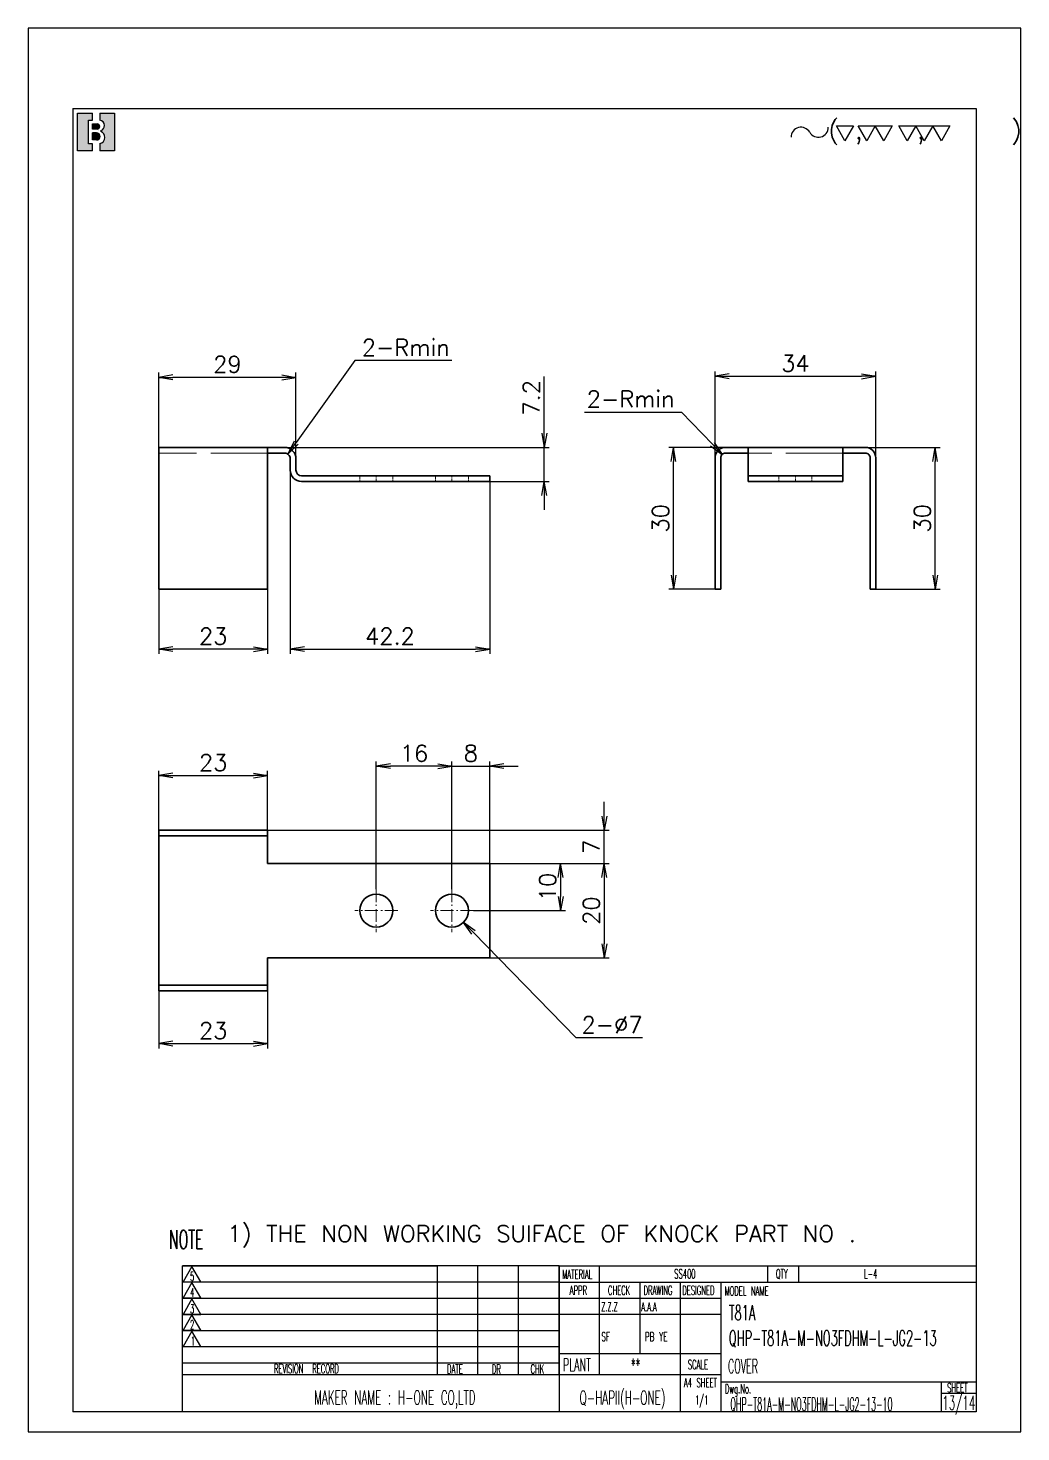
# Model space of a CAD drawing. Header units: inches. Extents: x 26 to 3258, y 12 to 621.
# Drawn here: x 248 to 458, y 17.9 to 314.9 of the extents above; entities that cross this region are included whole.
import ezdxf

# ---------------------------------------------------------------- set-up
doc = ezdxf.new("R2010")
doc.units = ezdxf.units.IN
doc.header["$MEASUREMENT"] = 0
for name, pattern in [('AM_ISO02W050', [7.5, 6, -1.5]), ('AM_ISO08W050', [18, 12, -1.5, 3, -1.5]), ('DASHDOT', [18.5, 12, -3, 0.5, -3]), ('DASHED', [15, 12, -3])]:
    doc.linetypes.add(name, pattern=pattern)
doc.layers.add('AM_7', color=2, linetype='AM_ISO08W050', lineweight=25)
doc.layers.add('AM_HID', color=1, linetype='AM_ISO02W050', lineweight=25)
doc.layers.add('title_frame', color=7, linetype='Continuous')
doc.layers.add('word_dim', color=253, linetype='Continuous')
doc.styles.add('MX_NOTE_STANDARD', font='txt.shx', dxfattribs={"bigfont": 'bigfont.shx'})
doc.styles.get("Standard").update_dxf_attribs({"font": 'txt', "bigfont": 'gbcbig.shx'})
doc.dimstyles.new('STANDARD 1-1', dxfattribs={"dimtxt": 3.5, "dimasz": 3, "dimexe": 1, "dimexo": 0, "dimgap": 1, "dimtad": 3, "dimdsep": 46, "dimtxsty": 'Standard', "dimblk1": 'OPEN', "dimblk2": 'OPEN', "dimsah": 1, "dimcen": 0, "dimclrd": 256, "dimclre": 256, "dimclrt": 3, "dimazin": 2, "dimtfac": 1, "dimtmove": 0, "dimatfit": 3, "dimldrblk": 'OPEN', "dimfxl": 0, "dimtolj": 1, "dimlwd": 25, "dimlwe": 25, "dimarcsym": 0})
doc.dimstyles.new('STANDARD 1-1$3', dxfattribs={"dimtxt": 3.5, "dimasz": 3, "dimexe": 1, "dimexo": 0, "dimgap": 1, "dimtad": 3, "dimtoh": 1, "dimdsep": 46, "dimtxsty": 'Standard', "dimblk1": 'OPEN', "dimblk2": 'OPEN', "dimsah": 1, "dimcen": 0, "dimclrd": 256, "dimclre": 256, "dimclrt": 3, "dimazin": 2, "dimtfac": 1, "dimtofl": 0, "dimtmove": 0, "dimatfit": 3, "dimldrblk": 'OPEN', "dimfxl": 0, "dimtolj": 1, "dimlwd": 25, "dimlwe": 25, "dimarcsym": 0})
doc.dimstyles.new('STANDARD 1-1$4', dxfattribs={"dimtxt": 3.5, "dimasz": 3, "dimexe": 1, "dimexo": 0, "dimgap": 1, "dimtad": 3, "dimtoh": 1, "dimdsep": 46, "dimtxsty": 'Standard', "dimblk1": 'OPEN', "dimblk2": 'OPEN', "dimsah": 1, "dimcen": 0, "dimclrd": 256, "dimclre": 256, "dimclrt": 3, "dimazin": 2, "dimtfac": 1, "dimtofl": 0, "dimtmove": 0, "dimatfit": 3, "dimldrblk": 'OPEN', "dimfxl": 0, "dimtolj": 1, "dimlwd": 25, "dimlwe": 25, "dimarcsym": 0})

# ---------------------------------------------------------------- blocks, each defined once
blk = doc.blocks.new('B\\M+18B40\\M+196A7\\M+100CF\\M+100B0\\M+100B8')
blk.add_hatch(color=1).paths.add_polyline_path([(0.3999999986702711, 0.8149999997779807), (0.3999999986702711, 0.9999999997779806), (-1.3297288e-09, 0.9999999997779806), (-1.3297288e-09, -2.220193e-10), (0.3999999986702711, -2.220193e-10), (0.3999999986702711, 0.1849999997779807), (0.2999999986702711, 0.1849999997779807), (0.2999999986702711, 0.8149999997779807)])
h = blk.add_hatch(color=1)
edge = h.paths.add_edge_path()
edge.add_line((0.5999999986702714, 0.9999999997779806), (0.5999999986702718, 0.8142220507965398))
edge.add_arc((0.5849999986702712, 0.6699999997779816), 0.1449999999999991, -5.115907697472721e-13, 84.06222754839428, ccw=False)
edge.add_arc((0.5849999986702707, 0.6699999997779802), 0.1449999999999993, -69.82872865353448, 1.1368683772161603e-13, ccw=False)
edge.add_line((0.6349999986702715, 0.5338934238898192), (0.6349999986702711, 0.5120827805020305))
edge.add_arc((0.5699999986702688, 0.3549999997779789), 0.1700000000000021, 3.979039320256561e-13, 67.5204943905955, ccw=False)
edge.add_arc((0.5699999986702724, 0.3549999997779802), 0.1699999999999993, -79.83575137827683, 0, ccw=False)
edge.add_line((0.5999999986702714, 0.1876679944711657), (0.5999999986702714, -2.220192918400699e-10))
edge.add_line((0.5999999986702714, -2.220193e-10), (0.9999999986702712, -2.220193e-10))
edge.add_line((0.9999999986702712, -2.220193e-10), (0.9999999986702712, 0.9999999997779806))
edge.add_line((0.9999999986702712, 0.9999999997779806), (0.5999999986702714, 0.9999999997779806))
h = blk.add_hatch(color=1)
edge = h.paths.add_edge_path()
edge.add_arc((0.5299999986702706, 0.6449999997779808), 0.07, 359.9999999999989, 450)
edge.add_line((0.5299999986702706, 0.7149999997779806), (0.3999999986702711, 0.7149999997779806))
edge.add_line((0.3999999986702711, 0.7149999997779806), (0.3999999986702711, 0.5749999997779809))
edge.add_line((0.3999999986702711, 0.5749999997779809), (0.5299999986702701, 0.5749999997779809))
edge.add_arc((0.5299999986702701, 0.6449999997779808), 0.07, 270, 359.9999999999999)
h = blk.add_hatch(color=1)
edge = h.paths.add_edge_path()
edge.add_arc((0.5149999986702705, 0.3799999997779802), 0.095, 1.018e-13, 90)
edge.add_line((0.5149999986702705, 0.4749999997779804), (0.3999999986702711, 0.4749999997779808))
edge.add_line((0.3999999986702711, 0.4749999997779808), (0.3999999986702711, 0.2849999997779809))
edge.add_line((0.3999999986702711, 0.2849999997779809), (0.5149999986702718, 0.2849999997779809))
edge.add_arc((0.5149999986702718, 0.379999999777981), 0.095, 270, 360.0000000000003)
at = {"color": 1}
for p, q in [((-1.3297288e-09, -2.220193e-10), (-1.3297288e-09, 0.9999999997779806)), ((-1.3297288e-09, 0.9999999997779806), (0.3999999986702711, 0.9999999997779806)), ((0.2999999986702711, 0.8149999997779807), (0.3999999986702711, 0.8149999997779807)), ((0.2999999986702711, 0.1849999997779807), (0.2999999986702711, 0.8149999997779807)), ((0.3999999986702711, 0.8149999997779807), (0.3999999986702711, 0.9999999997779806)), ((0.5999999986702714, 0.9999999997779806), (0.5999999986702718, 0.8142220507965398)), ((0.5999999986702714, 0.9999999997779806), (0.9999999986702712, 0.9999999997779806)), ((0.9999999986702712, 0.9999999997779806), (0.9999999986702712, -2.220193e-10)), ((0.3999999986702711, 0.7149999997779806), (0.5299999986702706, 0.7149999997779806)), ((0.3999999986702711, 0.5749999997779809), (0.3999999986702711, 0.7149999997779806)), ((0.5299999986702701, 0.5749999997779809), (0.3999999986702711, 0.5749999997779809)), ((0.5149999986702705, 0.4749999997779804), (0.3999999986702711, 0.4749999997779808)), ((0.3999999986702711, 0.2849999997779809), (0.3999999986702711, 0.4749999997779808)), ((0.5699999986702711, 0.5249999997779802), (0.5699999986702716, 0.5249999997779807)), ((0.5999999986702705, 0.6449999997779794), (0.59999999867027, 0.6449999997779803)), ((0.6099999986702707, 0.3799999997779806), (0.609999998670272, 0.3799999997779815)), ((0.6349999986702715, 0.5338934238898192), (0.6349999986702711, 0.5120827805020305)), ((0.7299999986702704, 0.6699999997779807), (0.7299999986702704, 0.6699999997779802)), ((0.3999999986702711, 0.1849999997779807), (0.2999999986702711, 0.1849999997779807)), ((0.5149999986702718, 0.2849999997779809), (0.3999999986702711, 0.2849999997779809)), ((0.3999999986702711, -2.220193e-10), (0.3999999986702711, 0.1849999997779807)), ((0.5999999986702714, 0.1876679944711657), (0.5999999986702714, -2.220193e-10)), ((0.739999998670271, 0.3549999997779802), (0.739999998670271, 0.3549999997779802)), ((0.3999999986702711, -2.220193e-10), (-1.3297288e-09, -2.220193e-10)), ((0.9999999986702712, -2.220193e-10), (0.5999999986702714, -2.220193e-10))]:
    blk.add_line(p, q, dxfattribs=at)
for centre, radius, start, end in [((0.5849999986702712, 0.6699999997779816), 0.1449999999999991, 359.9999999999995, 84.06222754839432), ((0.5149999986702705, 0.3799999997779802), 0.095, 1.018e-13, 90), ((0.5149999986702718, 0.379999999777981), 0.095, 270, 2.799e-13), ((0.5299999986702706, 0.6449999997779808), 0.07, 359.9999999999989, 90), ((0.5299999986702701, 0.6449999997779808), 0.07, 270, 359.9999999999999), ((0.5849999986702707, 0.6699999997779802), 0.1449999999999993, 290.1712713464655, 1.781e-13), ((0.5699999986702688, 0.3549999997779789), 0.1700000000000021, 4.58e-13, 67.52049439059552), ((0.5699999986702724, 0.3549999997779802), 0.1699999999999993, 280.1642486217232, 0)]:
    blk.add_arc(centre, radius, start, end, dxfattribs=at)
blk.add_attdef('B機密ﾏｰｸ', (-0.0857467348302255, 1.074949466596297), '', height=0.2)
blk = doc.blocks.new('shiage0')
at = {"layer": 'word_dim', "color": 3, "linetype": 'Continuous'}
for centre, radius, start, end in [((1.687489685469927, 1.849274192977646e-05), 1.687500000000015, 29.99999999999973, 180), ((4.610325423242443, 1.68751849274193), 1.6875, 209.9999999999997, 0)]:
    blk.add_arc(centre, radius, start, end, dxfattribs=at)
blk = doc.blocks.new('_Open')
at = {"color": 0, "lineweight": -2}
for p, q in [((-1, 0.1666666666666667), (0, 0)), ((-1, -0.1666666666666667), (0, 0)), ((0, 0), (-1, 0))]:
    blk.add_line(p, q, dxfattribs=at)
blk = doc.blocks.new('*D80')
at = {"layer": 'DEFPOINTS', "color": 0, "ltscale": 2}
for p in [(384.5015998056861, 226.1888164562382), (395.476610427746, 226.1888164562382), (393.276659255871, 196.1888164562382)]:
    blk.add_point(p, dxfattribs=at)
at = {"layer": 'word_dim', "lineweight": 25, "ltscale": 2}
for p, q in [((395.476610427746, 226.1888164562382), (383.5015998056861, 226.1888164562382)), ((384.5015998056861, 199.1888164562382), (384.5015998056861, 223.1888164562382)), ((393.276659255871, 196.1888164562382), (383.5015998056861, 196.1888164562382))]:
    blk.add_line(p, q, dxfattribs=at)
at = {"layer": 'word_dim', "lineweight": 25, "ltscale": 2, "xscale": 3, "yscale": 3, "zscale": 3}
for p, rotation in [((384.5015998056861, 226.1888164562382), 90), ((384.5015998056861, 196.1888164562382), 270)]:
    blk.add_blockref('_Open', p, dxfattribs=dict(at, rotation=rotation))
at = {"layer": 'word_dim', "color": 3, "ltscale": 2, "insert": (381.751599805686, 211.1888164562383), "char_height": 3.5, "attachment_point": 5, "rotation": 90}
blk.add_mtext('\\A1;30', dxfattribs=at)
blk = doc.blocks.new('*D81')
at = {"layer": 'DEFPOINTS', "color": 0, "ltscale": 2}
for p in [(425.0767079878369, 226.1888042492041), (439.8612597876581, 226.1888042492041), (427.276659255871, 196.1888164562382)]:
    blk.add_point(p, dxfattribs=at)
at = {"layer": 'word_dim', "lineweight": 25, "ltscale": 2}
for p, q in [((425.0767079878369, 226.1888042492041), (440.8612597876581, 226.1888042492041)), ((439.8612597876581, 199.1888164562382), (439.8612597876581, 223.1888042492041)), ((427.276659255871, 196.1888164562382), (440.8612597876581, 196.1888164562382))]:
    blk.add_line(p, q, dxfattribs=at)
at = {"layer": 'word_dim', "lineweight": 25, "ltscale": 2, "xscale": 3, "yscale": 3, "zscale": 3}
for p, rotation in [((439.8612597876581, 226.1888042492041), 90), ((439.8612597876581, 196.1888164562382), 270)]:
    blk.add_blockref('_Open', p, dxfattribs=dict(at, rotation=rotation))
at = {"layer": 'word_dim', "color": 3, "ltscale": 2, "insert": (437.1112597876581, 211.1888103527212), "char_height": 3.5, "attachment_point": 5, "rotation": 90}
blk.add_mtext('\\A1;30', dxfattribs=at)
blk = doc.blocks.new('*D82')
at = {"layer": 'DEFPOINTS', "color": 0, "ltscale": 2}
for p in [(427.2767080840076, 241.2315457948111), (393.276659255871, 223.988804249207), (427.2767080840076, 223.9888042495853)]:
    blk.add_point(p, dxfattribs=at)
at = {"layer": 'word_dim', "lineweight": 25, "ltscale": 2}
for p, q in [((393.276659255871, 223.988804249207), (393.276659255871, 242.2315457948111)), ((396.276659255871, 241.2315457948111), (424.2767080840076, 241.2315457948111)), ((427.2767080840076, 223.9888042495853), (427.2767080840076, 242.2315457948111))]:
    blk.add_line(p, q, dxfattribs=at)
at = {"layer": 'word_dim', "lineweight": 25, "ltscale": 2, "xscale": 3, "yscale": 3, "zscale": 3, "rotation": 180}
blk.add_blockref('_Open', (393.276659255871, 241.2315457948111), dxfattribs=at)
at = {"layer": 'word_dim', "lineweight": 25, "ltscale": 2, "xscale": 3, "yscale": 3, "zscale": 3}
blk.add_blockref('_Open', (427.2767080840076, 241.2315457948111), dxfattribs=at)
at = {"layer": 'word_dim', "color": 3, "ltscale": 2, "insert": (410.2766836699393, 243.9815457948111), "char_height": 3.5, "attachment_point": 5}
blk.add_mtext('\\A1;34', dxfattribs=at)
blk = doc.blocks.new('*D83')
at = {"layer": 'DEFPOINTS', "color": 0, "ltscale": 2}
for p in [(394.7843740635672, 224.7104750995322), (395.4766104277751, 223.988804249207)]:
    blk.add_point(p, dxfattribs=at)
at = {"layer": 'word_dim', "lineweight": 25, "ltscale": 2}
for p, q in [((365.6792160451241, 233.6815318446011), (386.1792160451832, 233.6815318446011)), ((386.1792160451832, 233.6815318446011), (392.7076649710896, 226.8754876503552))]:
    blk.add_line(p, q, dxfattribs=at)
at = {"layer": 'word_dim', "lineweight": 25, "ltscale": 2, "xscale": 3, "yscale": 3, "zscale": 3, "rotation": 313.807398219854}
blk.add_blockref('_Open', (394.7843740635672, 224.7104750995322), dxfattribs=at)
at = {"layer": 'word_dim', "color": 3, "ltscale": 2, "insert": (375.4292160451241, 236.431531844601), "char_height": 3.5, "attachment_point": 5}
blk.add_mtext('\\A1;{\\Fromans,bigfont|c134;2-Rmin}', dxfattribs=at)
blk = doc.blocks.new('*D84')
at = {"layer": 'DEFPOINTS', "color": 0, "ltscale": 2}
for p in [(298.6248126719383, 145.1963994877273), (369.8582390304891, 145.1963994877273), (345.6248126719383, 138.1963994877273)]:
    blk.add_point(p, dxfattribs=at)
at = {"layer": 'word_dim', "lineweight": 25, "ltscale": 2}
for p, q in [((369.8582390304891, 148.1963994877273), (369.8582390304891, 151.1963994877273)), ((298.6248126719383, 145.1963994877273), (370.8582390304891, 145.1963994877273)), ((369.8582390304891, 138.1963994877273), (369.8582390304891, 145.1963994877273)), ((345.6248126719383, 138.1963994877273), (370.8582390304891, 138.1963994877273)), ((369.8582390304891, 135.1963994877273), (369.8582390304891, 132.1963994877273))]:
    blk.add_line(p, q, dxfattribs=at)
at = {"layer": 'word_dim', "lineweight": 25, "ltscale": 2, "xscale": 3, "yscale": 3, "zscale": 3}
for p, rotation in [((369.8582390304891, 145.1963994877273), 270), ((369.8582390304891, 138.1963994877273), 90)]:
    blk.add_blockref('_Open', p, dxfattribs=dict(at, rotation=rotation))
at = {"layer": 'word_dim', "color": 3, "ltscale": 2, "insert": (367.1082390304891, 141.6963994877273), "char_height": 3.5, "attachment_point": 5, "rotation": 90}
blk.add_mtext('\\A1;7', dxfattribs=at)
blk = doc.blocks.new('*D85')
at = {"layer": 'DEFPOINTS', "color": 0, "ltscale": 2}
for p in [(345.6248126719383, 138.1963994877273), (345.6248126719383, 118.1963994877273), (369.8582390304891, 118.1963994877273)]:
    blk.add_point(p, dxfattribs=at)
at = {"layer": 'word_dim', "lineweight": 25, "ltscale": 2}
for p, q in [((345.6248126719383, 138.1963994877273), (370.8582390304892, 138.1963994877273)), ((369.8582390304892, 135.1963994877273), (369.8582390304891, 121.1963994877273)), ((345.6248126719383, 118.1963994877273), (370.8582390304891, 118.1963994877273))]:
    blk.add_line(p, q, dxfattribs=at)
at = {"layer": 'word_dim', "lineweight": 25, "ltscale": 2, "xscale": 3, "yscale": 3, "zscale": 3}
for p, rotation in [((369.8582390304892, 138.1963994877273), 90), ((369.8582390304891, 118.1963994877273), 270)]:
    blk.add_blockref('_Open', p, dxfattribs=dict(at, rotation=rotation))
at = {"layer": 'word_dim', "color": 3, "ltscale": 2, "insert": (367.1082390304891, 128.1963994877273), "char_height": 3.5, "attachment_point": 5, "rotation": 90}
blk.add_mtext('\\A1;20', dxfattribs=at)
blk = doc.blocks.new('*D86')
at = {"layer": 'DEFPOINTS', "color": 0, "ltscale": 2}
for p in [(345.6248126719383, 138.1963994877273), (342.1748615000633, 128.1963994877273), (360.6221320384302, 128.1963994877273)]:
    blk.add_point(p, dxfattribs=at)
at = {"layer": 'word_dim', "lineweight": 25, "ltscale": 2}
for p, q in [((345.6248126719383, 138.1963994877273), (361.6221320384302, 138.1963994877273)), ((360.6221320384302, 135.1963994877273), (360.6221320384302, 131.1963994877273)), ((342.1748615000633, 128.1963994877273), (361.6221320384302, 128.1963994877273))]:
    blk.add_line(p, q, dxfattribs=at)
at = {"layer": 'word_dim', "lineweight": 25, "ltscale": 2, "xscale": 3, "yscale": 3, "zscale": 3}
for p, rotation in [((360.6221320384302, 138.1963994877273), 90), ((360.6221320384302, 128.1963994877273), 270)]:
    blk.add_blockref('_Open', p, dxfattribs=dict(at, rotation=rotation))
at = {"layer": 'word_dim', "color": 3, "ltscale": 2, "insert": (357.8721320384302, 133.1963994877273), "char_height": 3.5, "attachment_point": 5, "rotation": 90}
blk.add_mtext('\\A1;10', dxfattribs=at)
blk = doc.blocks.new('*D87')
at = {"layer": 'DEFPOINTS', "color": 0, "ltscale": 2}
for p in [(345.6248126719383, 158.7288614198891), (345.6248126719383, 138.1963994877273), (337.6248126719383, 132.746387280696)]:
    blk.add_point(p, dxfattribs=at)
at = {"layer": 'word_dim', "lineweight": 25, "ltscale": 2}
for p, q in [((334.6248126719383, 158.7288614198891), (331.6248126719383, 158.7288614198891)), ((337.6248126719383, 132.746387280696), (337.6248126719383, 159.7288614198891)), ((337.6248126719383, 158.7288614198891), (345.6248126719383, 158.7288614198891)), ((345.6248126719383, 138.1963994877273), (345.6248126719383, 159.7288614198891)), ((348.6248126719383, 158.7288614198891), (351.6248126719383, 158.7288614198891))]:
    blk.add_line(p, q, dxfattribs=at)
at = {"layer": 'word_dim', "lineweight": 25, "ltscale": 2, "xscale": 3, "yscale": 3, "zscale": 3}
blk.add_blockref('_Open', (337.6248126719383, 158.7288614198891), dxfattribs=at)
at = {"layer": 'word_dim', "lineweight": 25, "ltscale": 2, "xscale": 3, "yscale": 3, "zscale": 3, "rotation": 180}
blk.add_blockref('_Open', (345.6248126719383, 158.7288614198891), dxfattribs=at)
at = {"layer": 'word_dim', "color": 3, "ltscale": 2, "insert": (341.6248126719383, 161.4788614198891), "char_height": 3.5, "attachment_point": 5}
blk.add_mtext('\\A1;8', dxfattribs=at)
blk = doc.blocks.new('*D88')
at = {"layer": 'DEFPOINTS', "color": 0, "ltscale": 2}
for p in [(321.6248126719383, 158.7288614198891), (321.6248126719383, 132.746387280696), (337.6248126719383, 132.746387280696)]:
    blk.add_point(p, dxfattribs=at)
at = {"layer": 'word_dim', "lineweight": 25, "ltscale": 2}
for p, q in [((321.6248126719383, 132.746387280696), (321.6248126719383, 159.7288614198891)), ((334.6248126719383, 158.7288614198891), (324.6248126719383, 158.7288614198891)), ((337.6248126719383, 132.746387280696), (337.6248126719383, 159.7288614198891))]:
    blk.add_line(p, q, dxfattribs=at)
at = {"layer": 'word_dim', "lineweight": 25, "ltscale": 2, "xscale": 3, "yscale": 3, "zscale": 3, "rotation": 180}
blk.add_blockref('_Open', (321.6248126719383, 158.7288614198891), dxfattribs=at)
at = {"layer": 'word_dim', "lineweight": 25, "ltscale": 2, "xscale": 3, "yscale": 3, "zscale": 3}
blk.add_blockref('_Open', (337.6248126719383, 158.7288614198891), dxfattribs=at)
at = {"layer": 'word_dim', "color": 3, "ltscale": 2, "insert": (329.6248126719383, 161.4788614198891), "char_height": 3.5, "attachment_point": 5}
blk.add_mtext('\\A1;16', dxfattribs=at)
blk = doc.blocks.new('*D89')
at = {"layer": 'DEFPOINTS', "color": 0, "ltscale": 2}
for p in [(275.6248126719383, 196.1888164562382), (298.6248126719383, 196.1888164562382), (275.6248126719383, 183.4908777032082)]:
    blk.add_point(p, dxfattribs=at)
at = {"layer": 'word_dim', "lineweight": 25, "ltscale": 2}
for p, q in [((275.6248126719383, 196.1888164562382), (275.6248126719383, 182.4908777032082)), ((298.6248126719383, 196.1888164562382), (298.6248126719383, 182.4908777032082)), ((295.6248126719383, 183.4908777032082), (278.6248126719383, 183.4908777032082))]:
    blk.add_line(p, q, dxfattribs=at)
at = {"layer": 'word_dim', "lineweight": 25, "ltscale": 2, "xscale": 3, "yscale": 3, "zscale": 3, "rotation": 180}
blk.add_blockref('_Open', (275.6248126719383, 183.4908777032082), dxfattribs=at)
at = {"layer": 'word_dim', "lineweight": 25, "ltscale": 2, "xscale": 3, "yscale": 3, "zscale": 3}
blk.add_blockref('_Open', (298.6248126719383, 183.4908777032082), dxfattribs=at)
at = {"layer": 'word_dim', "color": 3, "ltscale": 2, "insert": (287.1248126719383, 186.2408777032082), "char_height": 3.5, "attachment_point": 5}
blk.add_mtext('\\A1;23', dxfattribs=at)
blk = doc.blocks.new('*D90')
at = {"layer": 'DEFPOINTS', "color": 0, "ltscale": 2}
for p in [(275.6248126719383, 241.0155190102209), (275.6248126719383, 226.1888164562382), (304.6248126719383, 223.7887920421757)]:
    blk.add_point(p, dxfattribs=at)
at = {"layer": 'word_dim', "lineweight": 25, "ltscale": 2}
for p, q in [((275.6248126719383, 226.1888164562382), (275.6248126719383, 242.0155190102209)), ((301.6248126719383, 241.0155190102209), (278.6248126719383, 241.0155190102209)), ((304.6248126719383, 223.7887920421757), (304.6248126719383, 242.0155190102209))]:
    blk.add_line(p, q, dxfattribs=at)
at = {"layer": 'word_dim', "lineweight": 25, "ltscale": 2, "xscale": 3, "yscale": 3, "zscale": 3, "rotation": 180}
blk.add_blockref('_Open', (275.6248126719383, 241.0155190102209), dxfattribs=at)
at = {"layer": 'word_dim', "lineweight": 25, "ltscale": 2, "xscale": 3, "yscale": 3, "zscale": 3}
blk.add_blockref('_Open', (304.6248126719383, 241.0155190102209), dxfattribs=at)
at = {"layer": 'word_dim', "color": 3, "ltscale": 2, "insert": (290.1248126719383, 243.7655190102209), "char_height": 3.5, "attachment_point": 5}
blk.add_mtext('\\A1;29', dxfattribs=at)
blk = doc.blocks.new('*D91')
at = {"layer": 'DEFPOINTS', "color": 0, "ltscale": 2}
for p in [(303.4247638438192, 221.3887979358673), (345.6248126719383, 218.988804249207), (345.6248126719383, 183.4908777032082)]:
    blk.add_point(p, dxfattribs=at)
at = {"layer": 'word_dim', "lineweight": 25, "ltscale": 2}
for p, q in [((303.4247638438192, 221.3887979358673), (303.4247638438192, 182.4908777032082)), ((345.6248126719383, 218.988804249207), (345.6248126719383, 182.4908777032082)), ((306.4247638438192, 183.4908777032082), (342.6248126719383, 183.4908777032082))]:
    blk.add_line(p, q, dxfattribs=at)
at = {"layer": 'word_dim', "lineweight": 25, "ltscale": 2, "xscale": 3, "yscale": 3, "zscale": 3, "rotation": 180}
blk.add_blockref('_Open', (303.4247638438192, 183.4908777032082), dxfattribs=at)
at = {"layer": 'word_dim', "lineweight": 25, "ltscale": 2, "xscale": 3, "yscale": 3, "zscale": 3}
blk.add_blockref('_Open', (345.6248126719383, 183.4908777032082), dxfattribs=at)
at = {"layer": 'word_dim', "color": 3, "ltscale": 2, "insert": (324.5247882578788, 186.2408777032082), "char_height": 3.5, "attachment_point": 5}
blk.add_mtext('\\A1;42.2', dxfattribs=at)
blk = doc.blocks.new('*D92')
at = {"layer": 'DEFPOINTS', "color": 0, "ltscale": 2}
for p in [(302.2247882578758, 226.1888164562382), (357.1646671999715, 226.1888164562382), (345.6248126719383, 218.988804249207)]:
    blk.add_point(p, dxfattribs=at)
at = {"layer": 'word_dim', "lineweight": 25, "ltscale": 2}
for p, q in [((357.1646671999715, 229.1888164562382), (357.1646671999715, 241.1888164562382)), ((302.2247882578758, 226.1888164562382), (358.1646671999715, 226.1888164562382)), ((357.1646671999715, 218.988804249207), (357.1646671999715, 226.1888164562382)), ((345.6248126719383, 218.988804249207), (358.1646671999715, 218.988804249207)), ((357.1646671999715, 215.988804249207), (357.1646671999715, 212.988804249207))]:
    blk.add_line(p, q, dxfattribs=at)
at = {"layer": 'word_dim', "lineweight": 25, "ltscale": 2, "xscale": 3, "yscale": 3, "zscale": 3}
for p, rotation in [((357.1646671999715, 226.1888164562382), 270), ((357.1646671999715, 218.988804249207), 90)]:
    blk.add_blockref('_Open', p, dxfattribs=dict(at, rotation=rotation))
at = {"layer": 'word_dim', "color": 3, "ltscale": 2, "insert": (354.4146671999715, 236.6888164562383), "char_height": 3.5, "attachment_point": 5, "rotation": 90}
blk.add_mtext('\\A1;7.2', dxfattribs=at)
blk = doc.blocks.new('*D93')
at = {"layer": 'DEFPOINTS', "color": 0, "ltscale": 2}
for p in [(302.2247882577312, 223.7887920421617), (302.9231433342165, 224.7646507344434)]:
    blk.add_point(p, dxfattribs=at)
at = {"layer": 'word_dim', "lineweight": 25, "ltscale": 2}
for p, q in [((317.1100292254953, 244.5889441055019), (304.6690310253362, 227.2042974650167)), ((337.6100292256397, 244.5889441055019), (317.1100292254953, 244.5889441055019))]:
    blk.add_line(p, q, dxfattribs=at)
at = {"layer": 'word_dim', "lineweight": 25, "ltscale": 2, "xscale": 3, "yscale": 3, "zscale": 3, "rotation": 234.4113023676771}
blk.add_blockref('_Open', (302.9231433342165, 224.7646507344434), dxfattribs=at)
at = {"layer": 'word_dim', "color": 3, "ltscale": 2, "insert": (327.8600292256397, 247.3389441055019), "char_height": 3.5, "attachment_point": 5}
blk.add_mtext('\\A1;{\\Fromans,bigfont|c134;2-Rmin}', dxfattribs=at)
blk = doc.blocks.new('*D94')
at = {"layer": 'DEFPOINTS', "color": 0, "ltscale": 2}
for p in [(298.6248126719383, 156.7586051570519), (275.6248126719383, 145.1963994877273), (298.6248126719383, 145.1963994877273)]:
    blk.add_point(p, dxfattribs=at)
at = {"layer": 'word_dim', "lineweight": 25, "ltscale": 2}
for p, q in [((275.6248126719383, 145.1963994877273), (275.6248126719383, 157.7586051570519)), ((298.6248126719383, 145.1963994877273), (298.6248126719383, 157.7586051570519)), ((278.6248126719383, 156.7586051570519), (295.6248126719383, 156.7586051570519))]:
    blk.add_line(p, q, dxfattribs=at)
at = {"layer": 'word_dim', "lineweight": 25, "ltscale": 2, "xscale": 3, "yscale": 3, "zscale": 3, "rotation": 180}
blk.add_blockref('_Open', (275.6248126719383, 156.7586051570519), dxfattribs=at)
at = {"layer": 'word_dim', "lineweight": 25, "ltscale": 2, "xscale": 3, "yscale": 3, "zscale": 3}
blk.add_blockref('_Open', (298.6248126719383, 156.7586051570519), dxfattribs=at)
at = {"layer": 'word_dim', "color": 3, "ltscale": 2, "insert": (287.1248126719383, 159.5086051570519), "char_height": 3.5, "attachment_point": 5}
blk.add_mtext('\\A1;23', dxfattribs=at)
blk = doc.blocks.new('*D95')
at = {"layer": 'DEFPOINTS', "color": 0, "ltscale": 2}
for p in [(275.6248126719383, 111.1963994877273), (298.6248126719383, 111.1963994877273), (298.6248126719383, 100.0512148793763)]:
    blk.add_point(p, dxfattribs=at)
at = {"layer": 'word_dim', "lineweight": 25, "ltscale": 2}
for p, q in [((275.6248126719383, 111.1963994877273), (275.6248126719383, 99.05121487937632)), ((298.6248126719383, 111.1963994877273), (298.6248126719383, 99.05121487937632)), ((278.6248126719383, 100.0512148793763), (295.6248126719383, 100.0512148793763))]:
    blk.add_line(p, q, dxfattribs=at)
at = {"layer": 'word_dim', "lineweight": 25, "ltscale": 2, "xscale": 3, "yscale": 3, "zscale": 3, "rotation": 180}
blk.add_blockref('_Open', (275.6248126719383, 100.0512148793763), dxfattribs=at)
at = {"layer": 'word_dim', "lineweight": 25, "ltscale": 2, "xscale": 3, "yscale": 3, "zscale": 3}
blk.add_blockref('_Open', (298.6248126719383, 100.0512148793763), dxfattribs=at)
at = {"layer": 'word_dim', "color": 3, "ltscale": 2, "insert": (287.1248126719383, 102.8012148793763), "char_height": 3.5, "attachment_point": 5}
blk.add_mtext('\\A1;23', dxfattribs=at)
blk = doc.blocks.new('*D96')
at = {"layer": 'DEFPOINTS', "color": 0, "ltscale": 2}
for p in [(335.1789382378574, 130.69993663592), (340.0706871060193, 125.6928623395047)]:
    blk.add_point(p, dxfattribs=at)
at = {"layer": 'word_dim', "lineweight": 25, "ltscale": 2}
for p, q in [((363.9026175809482, 101.2990821739636), (342.1671509066818, 123.5469733553045)), ((377.9026175812511, 101.2990821739635), (363.9026175809482, 101.2990821739636))]:
    blk.add_line(p, q, dxfattribs=at)
at = {"layer": 'word_dim', "lineweight": 25, "ltscale": 2, "xscale": 3, "yscale": 3, "zscale": 3, "rotation": 134.3325104139712}
blk.add_blockref('_Open', (340.0706871060193, 125.6928623395047), dxfattribs=at)
at = {"layer": 'word_dim', "color": 3, "ltscale": 2, "insert": (371.4859509145845, 104.0490821739635), "char_height": 3.5, "attachment_point": 5}
blk.add_mtext('\\A1;2-%%c7', dxfattribs=at)

msp = doc.modelspace()

# ---------------------------------------------------------------- linework, layer by layer
at = {"lineweight": 35}
for p, q in [((298.6248126719383, 226.1888164562382), (275.6248126719383, 226.1888164562382)), ((420.276659255871, 226.1888164562382), (400.276659255871, 226.1888164562382)), ((275.6248126719383, 223.988804249207), (275.6248126719383, 196.1888164562382)), ((298.6248126719383, 196.1888164562382), (298.6248126719383, 223.988804249207)), ((393.276659255871, 196.1888164562382), (393.276659255871, 223.988804249207)), ((394.476610427746, 223.988804249207), (394.476610427746, 196.1888164562382)), ((426.076708083996, 223.988804249207), (426.076708083996, 196.1888164562382)), ((427.276659255871, 223.988804249207), (427.276659255871, 196.1888164562382)), ((305.8247638438133, 220.1888164562382), (345.6248126719383, 220.1888164562382)), ((420.276659255871, 220.1888164562382), (400.276659255871, 220.1888164562382)), ((305.8247638438133, 218.988804249207), (345.6248126719383, 218.988804249207)), ((420.276659255871, 218.988804249207), (400.276659255871, 218.988804249207)), ((298.6248126719383, 196.1888164562382), (275.6248126719383, 196.1888164562382)), ((298.6248126719383, 145.1963994877273), (275.6248126719383, 145.1963994877273)), ((298.6248126719383, 143.996387280696), (275.6248126719383, 143.996387280696)), ((275.6248126719383, 113.3964116947585), (275.6248126719383, 142.996387280696)), ((305.8247638438133, 138.1963994877273), (345.6248126719383, 138.1963994877273)), ((345.6248126719383, 118.1963994877273), (345.6248126719383, 138.1963994877273)), ((305.8247638438133, 118.1963994877273), (345.6248126719383, 118.1963994877273)), ((298.6248126719383, 112.3964116947585), (275.6248126719383, 112.3964116947585)), ((275.6248126719383, 111.1963994877273), (298.6248126719383, 111.1963994877273))]:
    msp.add_line(p, q, dxfattribs=at)
at = {"lineweight": 35, "ltscale": 0.05500030517578125}
for p, q in [((275.6248126719383, 223.988804249207), (275.6248126719383, 226.1888164562382)), ((298.6248126719383, 226.1888164562382), (298.6248126719383, 223.988804249207))]:
    msp.add_line(p, q, dxfattribs=at)
at = {"lineweight": 35, "ltscale": 0.0899993896484375}
for p, q in [((298.6248126719383, 226.1888164562382), (302.2247882578758, 226.1888164562382)), ((298.6248126719383, 224.988804249207), (302.2247882578758, 224.988804249207)), ((298.6248126719383, 138.1963994877273), (302.2247882578758, 138.1963994877273)), ((298.6248126719383, 118.1963994877273), (302.2247882578758, 118.1963994877273))]:
    msp.add_line(p, q, dxfattribs=at)
at = {"lineweight": 35, "ltscale": 0.120001220703125}
for p, q in [((395.476610427746, 226.1888164562382), (400.276659255871, 226.1888164562382)), ((420.276659255871, 226.1888164562382), (425.076708083996, 226.1888164562382)), ((400.276659255871, 224.988804249207), (395.476610427746, 224.988804249207)), ((425.076708083996, 224.988804249207), (420.276659255871, 224.988804249207))]:
    msp.add_line(p, q, dxfattribs=at)
at = {"lineweight": 35, "ltscale": 0.0600006103515625}
for p, q in [((400.276659255871, 223.7887920421757), (400.276659255871, 226.1888164562382)), ((420.276659255871, 223.7887920421757), (420.276659255871, 226.1888164562382))]:
    msp.add_line(p, q, dxfattribs=at)
at = {"lineweight": 35, "ltscale": 0.05999984741210938}
for p, q in [((303.4248615000633, 223.7887920421757), (303.4248615000633, 221.3887981456914)), ((304.6248126719383, 223.7887920421757), (304.6248126719383, 221.3887981456914)), ((400.276659255871, 223.7887920421757), (400.276659255871, 221.3887981456914)), ((420.276659255871, 223.7887920421757), (420.276659255871, 221.3887981456914))]:
    msp.add_line(p, q, dxfattribs=at)
at = {"lineweight": 35, "ltscale": 0.03000030517578125}
for p, q in [((345.6248126719383, 220.1888164562382), (345.6248126719383, 218.988804249207)), ((400.276659255871, 220.1888164562382), (400.276659255871, 218.988804249207)), ((420.276659255871, 220.1888164562382), (420.276659255871, 218.988804249207)), ((275.6248126719383, 143.996387280696), (275.6248126719383, 145.1963994877273)), ((298.6248126719383, 143.996387280696), (298.6248126719383, 145.1963994877273)), ((275.6248126719383, 111.1963994877273), (275.6248126719383, 112.3964116947585)), ((298.6248126719383, 111.1963994877273), (298.6248126719383, 112.3964116947585))]:
    msp.add_line(p, q, dxfattribs=at)
at = {"lineweight": 35, "ltscale": 0.02999954223632812}
for p, q in [((400.276659255871, 220.1888164562382), (400.276659255871, 221.3887981456914)), ((420.276659255871, 220.1888164562382), (420.276659255871, 221.3887981456914))]:
    msp.add_line(p, q, dxfattribs=at)
at = {"lineweight": 35, "ltscale": 0.029998779296875}
for p, q in [((394.476610427746, 196.1888164562382), (393.276659255871, 196.1888164562382)), ((427.276659255871, 196.1888164562382), (426.076708083996, 196.1888164562382))]:
    msp.add_line(p, q, dxfattribs=at)
at = {"lineweight": 35, "ltscale": 0.025}
for p, q in [((275.6248126719383, 143.996387280696), (275.6248126719383, 142.996387280696)), ((298.6248126719383, 142.996387280696), (298.6248126719383, 143.996387280696)), ((275.6248126719383, 112.3964116947585), (275.6248126719383, 113.3964116947585)), ((298.6248126719383, 113.3964116947585), (298.6248126719383, 112.3964116947585))]:
    msp.add_line(p, q, dxfattribs=at)
at = {"lineweight": 35, "ltscale": 0.1199996948242188}
for p, q in [((298.6248126719383, 138.1963994877273), (298.6248126719383, 142.996387280696)), ((298.6248126719383, 113.3964116947585), (298.6248126719383, 118.1963994877273))]:
    msp.add_line(p, q, dxfattribs=at)
at = {"lineweight": 35, "ltscale": 0.0300018310546875}
for p, q in [((302.2247882578758, 138.1963994877273), (303.4248615000633, 138.1963994877273)), ((302.2247882578758, 118.1963994877273), (303.4248615000633, 118.1963994877273))]:
    msp.add_line(p, q, dxfattribs=at)
at = {"lineweight": 35, "ltscale": 0.05999755859375}
for p, q in [((303.4248615000633, 138.1963994877273), (305.8247638438133, 138.1963994877273)), ((303.4248615000633, 118.1963994877273), (305.8247638438133, 118.1963994877273))]:
    msp.add_line(p, q, dxfattribs=at)
at = {"lineweight": 35}
for centre in [(321.6248126719383, 128.1963994877273), (337.6248126719383, 128.1963994877273)]:
    msp.add_circle(centre, 3.499999999999999, dxfattribs=at)
for centre, radius, start, end in [((302.2247882578758, 223.7887920421757), 2.4, 0, 90.00000250462503), ((395.476610427746, 223.988804249207), 2.2, 90.00000250462503, 179.9999949907499), ((425.076708083996, 223.988804249207), 2.2, 1.000515991701087e-08, 90.00000250462503), ((302.2247882578758, 223.7887920421757), 1.200000000000003, 0, 90.00000250462503), ((395.476610427746, 223.988804249207), 1, 90.00000250462503, 180.0000050092501), ((425.076708083996, 223.988804249207), 1, 0, 90.00000250462503), ((305.8247638438133, 221.3887981456914), 2.4, 180.0000050092501, 269.9999974953749), ((305.8247638438133, 221.3887981456914), 1.200000000000003, 180.0000050092501, 269.9999974953749)]:
    msp.add_arc(centre, radius, start, end, dxfattribs=at)
at = {"layer": 'AM_7', "linetype": 'DASHDOT', "lineweight": 13, "ltscale": 0.03601455688476562}
for p, q in [((321.6248126719383, 220.3088420910039), (321.6248126719383, 218.8682598156132)), ((337.6248126719383, 220.3088420910039), (337.6248126719383, 218.8682598156132)), ((410.276659255871, 220.3088420910039), (410.276659255871, 218.8682598156132))]:
    msp.add_line(p, q, dxfattribs=at)
at = {"layer": 'AM_7', "linetype": 'DASHDOT', "lineweight": 13, "ltscale": 0.2274993896484375}
for p, q in [((321.6248126719383, 132.746387280696), (321.6248126719383, 123.6464116947585)), ((337.6248126719383, 132.746387280696), (337.6248126719383, 123.6464116947585))]:
    msp.add_line(p, q, dxfattribs=at)
at = {"layer": 'AM_7', "linetype": 'DASHDOT', "lineweight": 13, "ltscale": 0.22750244140625}
for p, q in [((326.1748615000633, 128.1963994877273), (317.0747638438133, 128.1963994877273)), ((342.1748615000633, 128.1963994877273), (333.0747638438133, 128.1963994877273))]:
    msp.add_line(p, q, dxfattribs=at)
at = {"layer": 'AM_HID', "linetype": 'DASHED', "lineweight": 13}
for p, q in [((298.6248126719383, 224.988804249207), (275.6248126719383, 224.988804249207)), ((420.276659255871, 224.988804249207), (400.276659255871, 224.988804249207))]:
    msp.add_line(p, q, dxfattribs=at)
at = {"layer": 'AM_HID', "linetype": 'DASHED', "lineweight": 13, "ltscale": 0.03000030517578125}
for p, q in [((318.1248126719383, 220.1888164562382), (318.1248126719383, 218.988804249207)), ((325.1248126719383, 220.1888164562382), (325.1248126719383, 218.988804249207)), ((334.1248126719383, 220.1888164562382), (334.1248126719383, 218.988804249207)), ((341.1248126719383, 220.1888164562382), (341.1248126719383, 218.988804249207)), ((406.776659255871, 220.1888164562382), (406.776659255871, 218.988804249207)), ((406.776659255871, 220.1888164562382), (406.776659255871, 218.988804249207)), ((413.776659255871, 220.1888164562382), (413.776659255871, 218.988804249207)), ((413.776659255871, 220.1888164562382), (413.776659255871, 218.988804249207))]:
    msp.add_line(p, q, dxfattribs=at)
at = {"layer": 'title_frame'}
for p, q in [((257.4738047893861, 297.907466436181), (448.4738047893861, 297.907466436181)), ((257.4738047893861, 297.907466436181), (257.4738047893861, 22.15746643618096)), ((262.4738047893861, 297.907466436181), (448.4738047893861, 297.907466436181)), ((448.4738047893861, 297.907466436181), (448.4738047893861, 22.15746643618096)), ((280.6488047894327, 22.15746643618096), (280.6488047894327, 53.0274664361763)), ((280.6488047894327, 53.0274664361763), (334.5488047893978, 53.0274664361763)), ((360.2738047894327, 53.0274664361763), (280.6488047894327, 53.0274664361763)), ((282.6288573926668, 52.90648579092286), (280.7492173926676, 49.65085381098962)), ((284.508497392666, 49.65085381098962), (282.6288573926668, 52.90648579092286)), ((334.5488047893978, 29.99746643617747), (334.5488047893978, 53.0274664361763)), ((343.1238047894094, 29.99746643617747), (343.1238047894094, 53.0274664361763)), ((343.1238047894094, 29.99746643617747), (343.1238047894094, 53.0274664361763)), ((351.698804789421, 29.99746643617747), (351.698804789421, 53.0274664361763)), ((351.698804789421, 29.99746643617747), (351.698804789421, 53.0274664361763)), ((360.2738047894327, 53.0274664361763), (360.2738047894327, 49.59746643616874)), ((360.2738047894327, 53.0274664361763), (360.2738047894327, 22.15746643618096)), ((360.2738047894327, 53.0274664361763), (360.2738047894327, 22.15746643618096)), ((360.2738047894327, 29.99746643617747), (360.2738047894327, 53.0274664361763)), ((360.2738047894327, 53.0274664361763), (448.4738047893861, 53.0274664361763)), ((368.8488047893861, 29.99746643617747), (368.8488047893861, 53.0274664361763)), ((404.3738047894094, 53.0274664361763), (404.3738047894094, 49.59746643616874)), ((410.9464120413995, 53.0274664361763), (410.9464120413995, 49.59746643616874)), ((334.5488047893978, 49.59746643616874), (280.6488047894327, 49.59746643616874)), ((360.2738047894327, 49.59746643616874), (280.6488047894327, 49.59746643616874)), ((280.7492173926676, 49.65085381098962), (284.508497392666, 49.65085381098962)), ((282.6288573926668, 49.49873974140556), (280.7492173926676, 46.24310776145777)), ((284.508497392666, 46.24310776145777), (282.6288573926668, 49.49873974140556)), ((360.2738047894327, 49.59746643616874), (448.4738047893861, 49.59746643616874)), ((377.4238047893978, 34.50211247087046), (377.4238047893978, 49.59746643616874)), ((385.9988047894094, 22.15746643618096), (385.9988047894094, 49.59746643616874)), ((394.573804789421, 22.15746643618096), (394.573804789421, 49.59746643616874)), ((334.5488047893978, 46.16746643617572), (280.6488047894327, 46.16746643617572)), ((360.2738047894327, 46.16746643617572), (280.6488047894327, 46.16746643617572)), ((280.7492173926676, 46.24310776145777), (284.508497392666, 46.24310776145777)), ((282.6288573926668, 46.03979314175141), (280.7492173926676, 42.78416116180362)), ((284.508497392666, 42.78416116180362), (282.6288573926668, 46.03979314175141)), ((394.573804789421, 46.16746643617572), (360.2738047894327, 46.16746643617572)), ((334.5488047893978, 42.73746643618271), (280.6488047894327, 42.73746643618271)), ((360.2738047894327, 42.73746643618271), (280.6488047894327, 42.73746643618271)), ((280.7492173926676, 42.78416116180362), (284.508497392666, 42.78416116180362)), ((282.6288573926668, 42.69490789566536), (280.7492173926676, 39.43927591573212)), ((284.508497392666, 39.43927591573212), (282.6288573926668, 42.69490789566536)), ((394.573804789421, 42.73746643618271), (360.2738047894327, 42.73746643618271)), ((334.5488047893978, 39.30746643617514), (280.6488047894327, 39.30746643617514)), ((360.2738047894327, 39.30746643617514), (280.6488047894327, 39.30746643617514)), ((280.7492173926676, 39.43927591573212), (284.508497392666, 39.43927591573212)), ((282.6288573926668, 39.23596129602576), (280.7492173926676, 35.98032931607796)), ((284.508497392666, 35.98032931607796), (282.6288573926668, 39.23596129602576)), ((334.5488047893978, 35.87746643616757), (280.6488047894327, 35.87746643616757)), ((360.2738047894327, 35.87746643616757), (280.6488047894327, 35.87746643616757)), ((280.7492173926676, 35.98032931607796), (284.508497392666, 35.98032931607796)), ((360.2738047894327, 34.50211247087046), (394.573804789421, 34.50211247087046)), ((334.5488047893978, 32.44746643617456), (280.6488047894327, 32.44746643617456)), ((360.2738047894327, 32.44746643617456), (280.6488047894327, 32.44746643617456)), ((360.2738047894327, 29.99746643617747), (280.6488047894327, 29.99746643617747)), ((394.573804789421, 29.99746643617747), (360.2738047894327, 29.99746643617747)), ((394.573804789421, 28.5274664361763), (448.4738047893861, 28.5274664361763)), ((441.1238047894094, 28.5274664361763), (441.1238047894094, 22.15746643618096)), ((441.1238047894094, 26.07746643617921), (448.4738047893861, 26.07746643617921)), ((448.4738047893861, 22.15746643618096), (257.4738047893861, 22.15746643618096)), ((448.4738047893861, 22.15746643618096), (394.573804789421, 22.15746643618096))]:
    msp.add_line(p, q, dxfattribs=at)
at = {"layer": 'title_frame', "color": 4}
msp.add_lwpolyline([(247.9738047893861, 17.90746643618096), (457.9738047893861, 17.90746643618096), (457.9738047893861, 314.907466436181), (247.9738047893861, 314.907466436181)], close=True, dxfattribs=at)
at = {"layer": 'title_frame', "color": 3, "linetype": 'Continuous'}
for points in [[(420.7425657719377, 291.0671795292123), (418.9363157719145, 294.1956963003735), (422.5488157719028, 294.1956963003735)], [(425.3476860314495, 291.0671795292123), (423.5414360314262, 294.1956963003735), (430.7664360314029, 294.1956963003735), (428.9601860314378, 291.0671795292123), (427.1539360314146, 294.1956963003735)], [(433.9258565895962, 291.0671795292123), (432.1196065895729, 294.1956963003735), (442.9571065895962, 294.1956963003735), (441.1508565895729, 291.0671795292123), (439.3446065895496, 294.1956963003735), (437.5383565895845, 291.0671795292123), (435.7321065895612, 294.1956963003735)]]:
    msp.add_lwpolyline(points, close=True, dxfattribs=at)

# ---------------------------------------------------------------- block references
at = {"xscale": 7.778749999997672, "yscale": 7.9375, "zscale": 7.9375}
msp.add_blockref('B\\M+18B40\\M+196A7\\M+100CF\\M+100B0\\M+100B8', (258.4538120836605, 288.9699664379418), dxfattribs=at)
at = {"layer": 'title_frame', "color": 3, "linetype": 'Continuous', "xscale": 1.25, "yscale": 1.25, "zscale": 1.25}
msp.add_blockref('shiage0', (409.3618329629189, 291.8095265151182), dxfattribs=at)

# ---------------------------------------------------------------- texts
at = {"layer": 'title_frame', "color": 3, "linetype": 'Continuous'}
msp.add_text('( ,   ,     )', height=3.75, dxfattribs=at).set_placement((417.2647102201827, 291.4698171754548))
at = {"layer": 'title_frame', "color": 3, "style": 'MX_NOTE_STANDARD'}
for s, height, width, p in [('NOTE', 3.92, 0.5450000000000002, (277.8176657110689, 56.65236447982662)), ('5', 1.87964, 0.5450000000000002, (282.2340889410352, 49.87186424647863)), ('MATERIAL', 1.933344, 0.5450000000000002, (360.9459367548352, 50.2958246928296)), ('SS400', 1.933344, 0.5450000000000002, (384.6471768121355, 50.37975071192833)), ('QTY', 1.933344, 0.5450000000000002, (406.1469375545512, 50.37975071192833)), ('L-4', 1.933344, 0.5450000000000002, (424.7747566921407, 50.37975071192833)), ('4', 1.87964, 0.5450000000000002, (282.2340889410352, 46.46411819696133)), ('APPR', 1.933344, 0.5450000000000002, (362.5416161656267, 46.8940663839434)), ('CHECK', 1.933344, 0.5450000000000002, (370.6374759408882, 46.8940663839434)), ('DRAWING', 1.933344, 0.5450000000000002, (378.1569765348922, 46.8940663839434)), ('DESIGNED', 1.933344, 0.5450000000000002, (386.3484562594331, 46.8940663839434)), ('MODEL NAME', 1.933344, 0.5450000000000002, (395.2768959663463, 46.74671443806202)), ('3', 1.87964, 0.5450000000000002, (282.2340889410352, 43.00517159730718)), ('Z.Z.Z', 1.862, 0.5450000000000002, (369.2152723932177, 43.42772146202098)), ('A.A.A', 1.862, 0.5450000000000002, (377.7088641565297, 43.42772146202098)), ('T81A', 3.234, 0.5450000000000002, (396.1989291700538, 41.5167339820595)), ('2', 1.87964, 0.5450000000000002, (282.2340889410352, 39.66028635122112)), ('SF', 1.862, 0.6, (369.2416038724132, 37.12786790643933)), ('PB YE', 1.862, 0.6, (378.4413842853628, 37.12786790643933)), ('QHP-T81A-M-NO3FDHM-L-JG2-13', 3.234, 0.5450000000000002, (396.1989291700538, 36.1503736039862)), ('1', 1.87964, 0.5450000000000002, (282.430331020174, 36.20133975158152)), ('PLANT', 2.6852, 0.5450000000000002, (361.1098716295328, 30.75129588959445)), ('**', 2.6852, 0.5450000000000002, (375.4667722858958, 30.75129588959445)), ('SCALE', 1.933344, 0.5450000000000002, (387.5244312707455, 31.19191387387165)), ('COVER', 2.94, 0.5, (396.0106099373315, 30.35878222553348)), ('REVISION  RECORD', 1.933344, 0.5450000000000002, (299.9726602445244, 30.31462831888113)), ('DATE', 1.933344, 0.5450000000000002, (336.5861088573238, 30.23477360063172)), ('DR', 1.933344, 0.5450000000000002, (346.0800968192289, 30.22455544340247)), ('CHK', 1.933344, 0.5450000000000002, (354.2567345801162, 30.25731926048812)), ('Q-HAPII(H-ONE)', 2.94, 0.5450000000000002, (364.6296949262851, 23.67577818991905)), ('A4 SHEET', 1.933344, 0.5450000000000002, (386.7034240630692, 27.3743698230077)), ('Dwg.No.', 1.933344, 0.5450000000000002, (395.3627510585593, 26.05547146851078)), ('SHEET', 1.933344, 0.5450000000000002, (442.3637264599911, 26.2848593496141)), ('MAKER NAME : H-ONE CO,LTD ', 2.94, 0.5450000000000002, (308.47828987703, 23.7240387655451)), ('1/1', 1.933344, 0.5450000000000002, (389.055167116132, 23.69506559356288)), ('QHP-T81A-M-NO3FDHM-L-JG2-13-10', 2.800000000000001, 0.4409999999999739, (396.5273197259758, 22.38481649789666)), ('13/14', 2.94, 0.5450000000000002, (441.3415132045284, 22.57344762127961))]:
    msp.add_text(s, height=height, dxfattribs=dict(at, width=width)).set_placement(p)
at = {"layer": 'title_frame', "color": 3, "insert": (290.1317289152885, 61.60678963399315), "char_height": 3.5, "width": 176.0668255368139, "attachment_point": 1}
msp.add_mtext('1) THE NON WORKING SUIFACE OF KNOCK PART NO .', dxfattribs=at)

# ---------------------------------------------------------------- dimensions: what is measured, and where the dimension line sits
at = {"layer": 'word_dim', "ltscale": 2}
for center, mpoint, picture, middle in [((302.2247882577312, 223.7887920421617), (302.9231433342165, 224.7646507344434), '*D93', (327.8600292256397, 244.5889441055019)), ((395.4766104277751, 223.988804249207), (394.7843740635672, 224.7104750995322), '*D83', (375.4292160451241, 233.681531844601))]:
    dim = msp.add_radius_dim(center=center, mpoint=mpoint, text='{\\Fromans,bigfont|c134;2-Rmin}', dimstyle='STANDARD 1-1$4', dxfattribs=at)
    dim.commit()
    dim.dimension.update_dxf_attribs({"geometry": picture, "text_midpoint": middle, "dimtype": 164})
for base, p1, p2, picture, middle in [((275.6248126719383, 241.0155190102209), (304.6248126719383, 223.7887920421757), (275.6248126719383, 226.1888164562382), '*D90', (290.1248126719383, 243.7655190102209)), ((427.2767080840076, 241.2315457948111), (393.276659255871, 223.988804249207), (427.2767080840076, 223.9888042495853), '*D82', (410.2766836699393, 243.9815457948111)), ((345.6248126719383, 183.4908777032082), (303.4247638438192, 221.3887979358673), (345.6248126719383, 218.988804249207), '*D91', (324.5247882578788, 186.2408777032082)), ((275.6248126719383, 183.4908777032082), (298.6248126719383, 196.1888164562382), (275.6248126719383, 196.1888164562382), '*D89', (287.1248126719383, 186.2408777032082)), ((321.6248126719383, 158.7288614198891), (337.6248126719383, 132.746387280696), (321.6248126719383, 132.746387280696), '*D88', (329.6248126719383, 161.4788614198891)), ((345.6248126719383, 158.7288614198891), (337.6248126719383, 132.746387280696), (345.6248126719383, 138.1963994877273), '*D87', (341.6248126719383, 161.4788614198891)), ((298.6248126719383, 156.7586051570519), (275.6248126719383, 145.1963994877273), (298.6248126719383, 145.1963994877273), '*D94', (287.1248126719383, 159.5086051570519)), ((298.6248126719383, 100.0512148793763), (275.6248126719383, 111.1963994877273), (298.6248126719383, 111.1963994877273), '*D95', (287.1248126719383, 102.8012148793763))]:
    dim = msp.add_linear_dim(base=base, p1=p1, p2=p2, dimstyle='STANDARD 1-1', dxfattribs=at)
    dim.commit()
    dim.dimension.update_dxf_attribs({"geometry": picture, "text_midpoint": middle})
for base, p1, p2, picture, middle in [((357.1646671999715, 226.1888164562382), (345.6248126719383, 218.988804249207), (302.2247882578758, 226.1888164562382), '*D92', (354.4146671999715, 236.6888164562383)), ((384.5015998056861, 226.1888164562382), (393.276659255871, 196.1888164562382), (395.476610427746, 226.1888164562382), '*D80', (381.751599805686, 211.1888164562383)), ((439.8612597876581, 226.1888042492041), (427.276659255871, 196.1888164562382), (425.0767079878369, 226.1888042492041), '*D81', (437.1112597876581, 211.1888103527212)), ((369.8582390304891, 145.1963994877273), (345.6248126719383, 138.1963994877273), (298.6248126719383, 145.1963994877273), '*D84', (367.1082390304891, 141.6963994877273)), ((360.6221320384302, 128.1963994877273), (345.6248126719383, 138.1963994877273), (342.1748615000633, 128.1963994877273), '*D86', (357.8721320384302, 133.1963994877273)), ((369.8582390304891, 118.1963994877273), (345.6248126719383, 138.1963994877273), (345.6248126719383, 118.1963994877273), '*D85', (367.1082390304891, 128.1963994877273))]:
    dim = msp.add_linear_dim(base=base, p1=p1, p2=p2, angle=90, dimstyle='STANDARD 1-1', dxfattribs=at)
    dim.commit()
    dim.dimension.update_dxf_attribs({"geometry": picture, "text_midpoint": middle})
dim = msp.add_diameter_dim_2p(p1=(335.1789382378574, 130.69993663592), p2=(340.0706871060193, 125.6928623395047), dimstyle='STANDARD 1-1$3', override={"dimpost": '2-%%c<>'}, dxfattribs=at)
dim.commit()
dim.dimension.update_dxf_attribs({"geometry": '*D96', "text_midpoint": (371.4859509145845, 101.2990821739635), "dimtype": 163})

doc.saveas('drawing.dxf')
